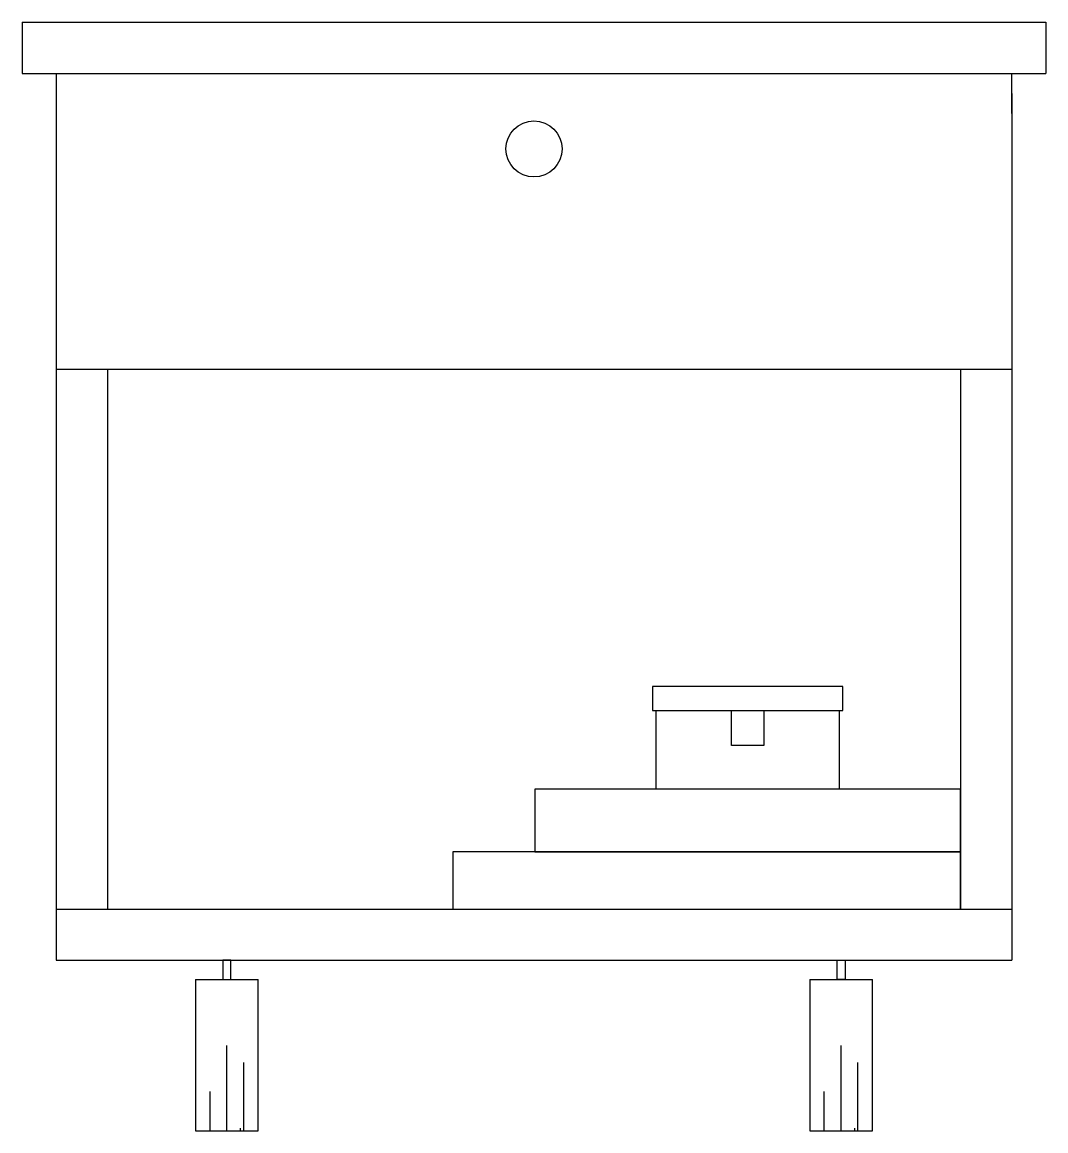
# Model space of a CAD drawing. Header units: millimetres. Extents: x -780.701 to -780.101, y 2632.365 to 2633.015.
import ezdxf

# ---------------------------------------------------------------- set-up
doc = ezdxf.new("R2010")
doc.units = ezdxf.units.MM
doc.header["$LTSCALE"] = 10
doc.layers.add('Móveis_diversos', color=2, linetype='Continuous')

msp = doc.modelspace()

# ---------------------------------------------------------------- linework, layer by layer
at = {"layer": 'Móveis_diversos'}
for p, q in [((-780.70141, 2633.01453), (-780.10141, 2633.01453)), ((-780.70141, 2633.01453), (-780.70141, 2632.98453)), ((-780.10141, 2633.01453), (-780.10141, 2632.98453)), ((-780.70141, 2632.98453), (-780.10141, 2632.98453)), ((-780.68141, 2632.98453), (-780.68141, 2632.46453)), ((-780.12141, 2632.96097), (-780.12141, 2632.98453)), ((-780.12141, 2632.97275), (-780.12141, 2632.46453)), ((-780.68141, 2632.81119), (-780.12141, 2632.81119)), ((-780.65141, 2632.81119), (-780.65141, 2632.49453)), ((-780.15141, 2632.81119), (-780.15141, 2632.49453)), ((-780.68141, 2632.49453), (-780.12141, 2632.49453)), ((-780.68141, 2632.46453), (-780.12141, 2632.46453)), ((-780.59974, 2632.45326), (-780.59974, 2632.36453)), ((-780.59974, 2632.45326), (-780.56308, 2632.45326)), ((-780.56308, 2632.36453), (-780.56308, 2632.45326)), ((-780.23974, 2632.45326), (-780.20308, 2632.45326)), ((-780.23974, 2632.45326), (-780.23974, 2632.36453)), ((-780.20308, 2632.36453), (-780.20308, 2632.45326)), ((-780.59974, 2632.36453), (-780.56308, 2632.36453)), ((-780.23974, 2632.36453), (-780.20308, 2632.36453))]:
    msp.add_line(p, q, dxfattribs=at)
at = {"layer": 'Móveis_diversos', "color": 1}
for p, q in [((-780.58141, 2632.36453), (-780.58141, 2632.41453)), ((-780.22141, 2632.36453), (-780.22141, 2632.41453)), ((-780.57153, 2632.36453), (-780.57153, 2632.40453)), ((-780.21153, 2632.36453), (-780.21153, 2632.40453)), ((-780.59129, 2632.36453), (-780.59129, 2632.38767)), ((-780.23129, 2632.36453), (-780.23129, 2632.38767)), ((-780.57344, 2632.36453), (-780.57344, 2632.3661)), ((-780.21344, 2632.36453), (-780.21344, 2632.3661))]:
    msp.add_line(p, q, dxfattribs=at)
for points in [[(-780.332, 2632.61093), (-780.22036, 2632.61093), (-780.22036, 2632.62498), (-780.332, 2632.62498)], [(-780.32973, 2632.61093), (-780.22263, 2632.61093), (-780.22263, 2632.56476), (-780.32973, 2632.56476)], [(-780.28565, 2632.61093), (-780.26671, 2632.61093), (-780.26671, 2632.5904), (-780.28565, 2632.5904)], [(-780.40095, 2632.52804), (-780.15141, 2632.52804), (-780.15141, 2632.56476), (-780.40095, 2632.56476)], [(-780.44903, 2632.49453), (-780.15141, 2632.49453), (-780.15141, 2632.52804), (-780.44903, 2632.52804)]]:
    msp.add_lwpolyline(points, close=True, dxfattribs=at)
at = {"layer": 'Móveis_diversos'}
for points in [[(-780.58375, 2632.45326), (-780.57907, 2632.45326), (-780.57907, 2632.46453), (-780.58375, 2632.46453)], [(-780.21907, 2632.45326), (-780.22375, 2632.45326), (-780.22375, 2632.46453), (-780.21907, 2632.46453)]]:
    msp.add_lwpolyline(points, close=True, dxfattribs=at)
msp.add_circle((-780.40141, 2632.94022), 0.01644, dxfattribs=at)

doc.saveas('drawing.dxf')
